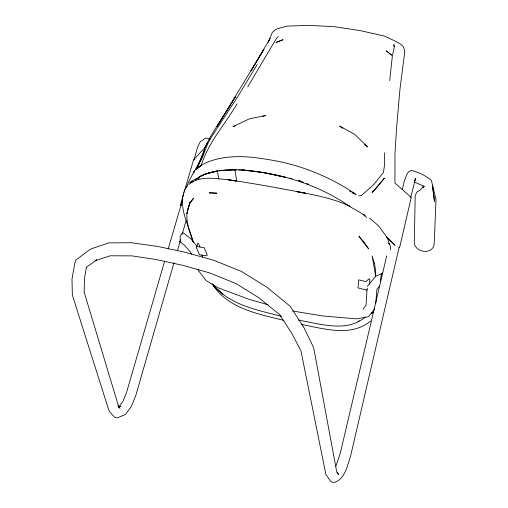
<?xml version="1.0" encoding="UTF-8"?>
<svg xmlns="http://www.w3.org/2000/svg" width="508" height="508" viewBox="0 0 508 508"><rect width="100%" height="100%" fill="white"/><g stroke="black" fill="none" stroke-linecap="round" stroke-linejoin="round"><path stroke-width="0.76" d="M384.696 152.819L384.524 165.087L383.476 172.358L374.263 183.991L371.056 187.071L361.29 195.599L358.775 195.796M367.043 289.541L366.09 304.902L363.061 309.251M369.513 284.264L369.83 279.61L369.132 278.651L365.925 281.635L358.712 279.838L357.943 287.846L366.516 290.182L367.576 288.411M375.825 303.143L376.879 289.382L379.584 286.023M389.706 80.582L392.347 55.956L394.221 47.46L393.852 44.494L394.405 46.507M86.462 267.291L84.455 278.403L84.169 292.157L118.942 407.568L117.996 405.994M380.378 281.057L381.362 274.485L382.835 273.075L375.609 276.288L367.233 286.468M196.786 167.958L201.841 158.769L207.537 144.189L210.966 137.846L237.928 96.374L257.162 64.567M410.756 197.377L415.5 178.587L414.757 180.276M402.298 189.522L404.095 181.8L406.61 174.752L408.515 171.894L411.22 170.434C418.395 172.079 425.78 175.654 431.381 180.353L436.01 199.574L434.188 244.462C431.844 256.051 412.915 252 414.338 240.76L415.169 196.069L416.63 192.227L420.516 189.852L423.437 186.195M399.205 247.021L350.488 456.463C347.224 465.95 345.008 479.222 334.029 482.6L330.772 481.628L325.876 474.428L300.984 350.99L291.903 333.565L279.641 314.604L258.604 297.625L236.163 283.661L209.461 272.847L182.975 265.379L156.305 259.556L131.966 255.873L110.198 255.791L95.028 260.769L96.704 259.766M386.69 255.924L340.214 453.536L335.921 466.02M204.597 148.247C212.992 130.099 225.603 113.843 235.585 96.482L216.999 126.556L263.931 49.371L250.914 70.961L270.091 38.5L268.135 42.196L272.326 32.455L274.866 30.105L277.273 28.746L287.007 26.111L308.61 25.4L333.877 26.632L360.14 30.601L384.289 36.049L394.945 40.958L400.291 43.948L403.13 46.412L404.571 50.114L404.603 53.086L399.929 89.446L396.57 127.902L394.964 153.486L394.945 183.032L411.251 197.46L399.707 247.117L399.161 247.637M193.942 160.096L197.574 147.206L200.228 141.821L205.607 138.062L208.14 138.455L209.753 139.363M174.047 262.509L135.922 395.116L131.35 406.444L125.489 414.426L117.221 417.944L114.548 417.144L110.09 412.369L108.845 410.248L72.346 295.065L71.99 279.171L74.771 263.366L75.755 260.204L88.798 250.317L91.624 248.685L108.795 242.888L131.229 242.716L157.88 246.475L184.633 252.146L213.735 260.274L241.408 271.424L266.897 287.211L290.132 306.235L303.968 327.679L313.658 347.643L336.639 471.354L338.69 474.732L336.956 472.484M177.552 250.317L180.619 239.649M182.156 234.315L186.099 220.593M198.33 179.749L199.2 176.714M183.585 194.132L180.499 204.768L180.842 205.41M184.023 192.615L193.504 159.95L205.537 146.837L207.308 142.958M164.611 261.22L126.441 392.875L123.006 401.301L118.688 407.187L120.866 406.203L118.713 407.06M168.142 249.041L182.645 199.714M186.538 187.846L188.239 182.651L194.608 170.428L193.739 172.631M188.551 206.87L190.183 202.133L189.573 203.594L193.478 198.266L189.573 203.594M182.658 200.552L180.943 204.902L181.254 205.486M193.542 172.987C197.542 165.151 202.343 157.696 204.692 149.022L198.184 165.291M182.689 200.501L180.943 204.902L182.194 202.025M201.181 165.646C208.223 142.526 225.057 124.39 237.033 103.848M187.014 185.864C175.578 203.086 188.519 224.053 193.065 241.503M247.758 86.798L276.054 39.065L278.162 36.64M197.415 246.812L190.398 238.328L182.715 232.461L180.226 236.061L180.137 241.789L179.464 241.395L184.309 245.066L190.532 252.152L191.453 254.267M414.871 180.264L415.601 179.121M374.555 308.978L368.484 316.706L356.705 318.865L322.732 315.976L292.792 311.01M365.22 317.049C346.818 333.038 319.634 323.621 298.329 320.135M188.76 184.499C199.447 175.406 215.17 178.524 228.06 179.724C254.013 183.502 279.832 188.189 305.556 193.269L296.393 191.548C314.738 194.85 333.261 198.52 350.31 206.311M191.484 181.077L190.786 181.616L197.549 178.048M370.624 321.037L369.938 321.57C350.634 336.861 324.866 328.879 303.155 324.828L301.689 324.498M195.32 180.029L200.05 176.625M86.055 267.475L96.584 259.982M200.076 176.581L198.393 177.717L203.232 175.025L208.959 172.974L216.891 170.993L205.549 173.806L217.932 170.986M357.943 321.545L359.264 320.739M197.701 167.31C218.059 154.178 244.126 155.334 267.081 159.417C299.015 164.014 329.616 176.46 356.254 194.507M373.393 312.426L371.246 313.423L373.875 312.21M204.864 174.123L199.365 176.676C226.72 164.319 258.083 171.164 286.093 177.438L263.531 172.523L242.411 170.047C278.162 172.872 313.557 183.178 343.929 202.533C350.984 208.363 360.216 211.144 366.693 217.634M192.475 181.737L189.713 182.829L193.567 181.337M235.922 125.628L232.943 126.644L249.047 118.961L265.728 115.449L262.75 116.472M219.1 170.574L220.637 170.453M223.704 170.224L227.54 169.932M229.076 169.812L236.677 169.583M219.424 170.656L236.544 169.856M238.811 169.92L244.843 170.097M345.643 204.654L346.805 204.718M198.266 246.748L204.235 247.714L207.251 254.933L206.731 255.867L199.485 254.819L196.412 247.618L197.536 244.767L197.339 243.923L198.507 243.408L200.025 247.009M283.807 320.383C257.861 313.919 227.559 308.432 212.173 283.934M281.483 316.313C257.162 310.013 229.133 304.952 212.636 284.067M267.926 304.756L248.495 299.123L217.513 287.553L206.108 280.518L198.831 271.145L198.215 269.742M289.852 178.029L292.056 178.67M298.672 180.613L303.759 182.467M306.667 183.528L308.845 184.321M298.894 180.531L301.047 181.337M414.477 181.985L424.764 186.703M352.012 192.532L353.308 193.262M349.536 191.046L350.806 191.776M352.082 192.513L355.27 194.348M342.729 128.34L339.604 126.022L354.603 134.347L367.735 146.907L364.611 144.583M220.497 292.056L213.811 286.468L222.929 294.088L221.717 293.072M369.634 218.116L378.587 225.844L387.16 237.528L394.983 245.281L386.499 236.988M365.004 215.614L363.893 214.516L364.89 215.773M388.658 243.434L389.693 244.634L388.677 243.427M118.135 406.057L119.952 408.413M201.816 254.895L202.717 257.016M193.421 242.392C189.871 232.969 186.271 223.222 186.887 212.985M387.16 237.528L390.506 246.831L390.614 249.866M423.1 185.985L423.64 188.03L423.507 186.804M217.278 170.688L218.853 179.21M234.798 169.558L236.741 181.223M187.973 208.356L186.976 213.627L189.554 204.299L187.973 208.356M209.594 192.621L209.499 193.116L216.802 193.434L216.56 192.9L209.594 192.621M384.308 178.219L376.072 188.544L372.129 192.449L384.308 178.219M386.404 50.959L391.585 55.099L386.404 50.959M199.072 167.043L195.974 169.462L201.339 165.557L199.072 167.043M282.962 39.745L276.092 42.405L282.962 39.757M229.305 179.915L228.06 179.724L236.023 181L229.305 179.915M363.88 242.005L358.94 236.36L368.598 248.831L363.88 242.005M374.555 263.614L372.129 256L375.691 276.06L375.59 270.332L374.555 263.614M434.486 201.346L432.518 185.877L434.486 201.346"/></g></svg>
